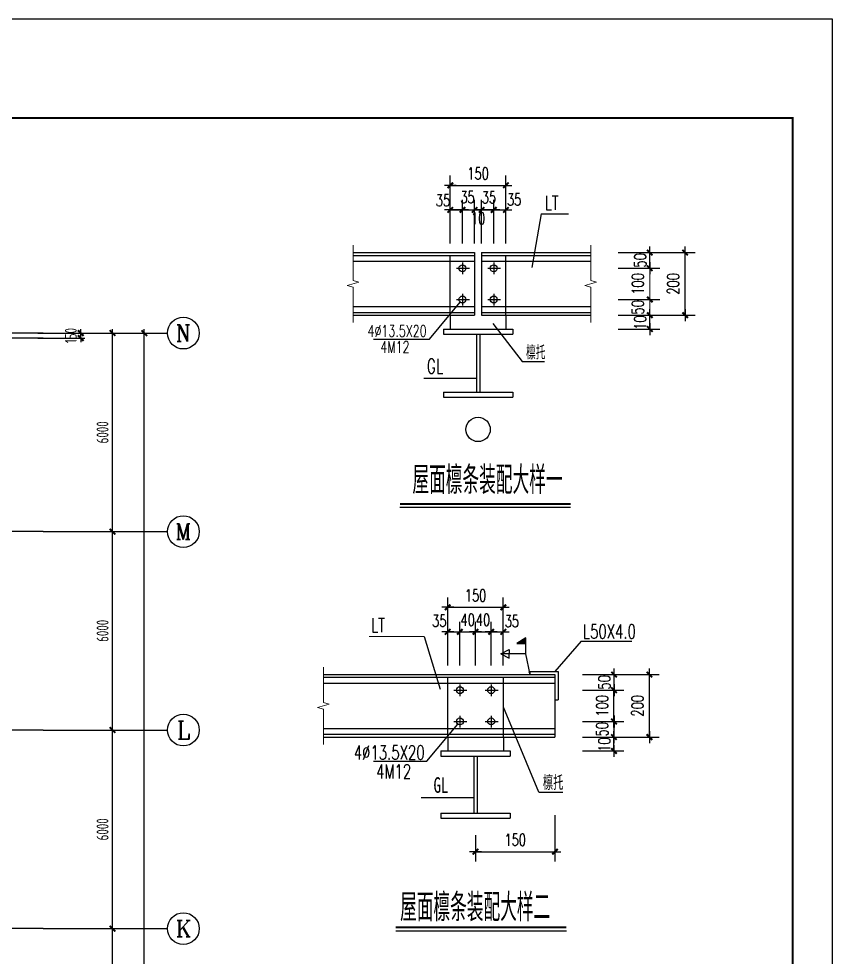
# Model space of a CAD drawing. Extents: x -1389621 to 57380, y -92505 to 283644.
# Drawn here: x -117320 to -92734, y 130201 to 158568 of the extents above; entities that cross this region are included whole.
import ezdxf
from ezdxf.enums import TextEntityAlignment as Align

# ---------------------------------------------------------------- set-up
doc = ezdxf.new("R2010")
doc.units = 0
doc.header["$LTSCALE"] = 100
doc.header["$MEASUREMENT"] = 0
doc.linetypes.add('DOTE', pattern=[2.42, 2, -0.2, 0.02, -0.2])
doc.linetypes.add('HIDDENX2', pattern=[19.05, 12.7, -6.35])
doc.layers.get('0').update_dxf_attribs({"linetype": 'CONTINUOUS'})
doc.layers.get('Defpoints').update_dxf_attribs({"linetype": 'CONTINUOUS'})
for name, color, linetype in [('7', 1, 'CONTINUOUS'), ('AXIS', 3, 'CONTINUOUS'), ('AXIS_TEXT', 7, 'CONTINUOUS'), ('BORDER', 7, 'CONTINUOUS'), ('DIM', 3, 'CONTINUOUS'), ('DOTE', 1, 'DOTE'), ('PUB_DIM', 3, 'CONTINUOUS'), ('柱涂实', 54, 'CONTINUOUS')]:
    doc.layers.add(name, color=color, linetype=linetype)
doc.layers.add('PUB_TEXT', color=7, linetype='CONTINUOUS', lineweight=15)
doc.styles.add('1', font='simhei.ttf')
doc.styles.add('_HZTXT', font='txt.shx', dxfattribs={"width": 0.7, "bigfont": 'HZTXT.shx'})
doc.styles.add('_TCH_AXIS', font='COMPLEX', dxfattribs={"bigfont": 'GBCBIG'})
doc.styles.add('COMPLEX', font='COMPLEX')
doc.styles.add('DIM_FONT', font='SIMPLEX', dxfattribs={"width": 0.7, "bigfont": 'GBCBIG'})
doc.styles.add('FS', font='romans.shx', dxfattribs={"width": 0.7, "bigfont": 'hztxt.shx'})
doc.styles.add('hztxt', font='txt', dxfattribs={"width": 0.7, "height": 10, "bigfont": 'hztxt.shx'})
doc.styles.add('TSSD_Dimension', font='tssdeng.shx', dxfattribs={"width": 0.7, "bigfont": 'hztxt.shx'})
doc.dimstyles.new('dimn', dxfattribs={"dimtxt": 300, "dimasz": 1, "dimexe": 250, "dimexo": 300, "dimgap": 150, "dimtad": 1, "dimdec": 0, "dimzin": 0, "dimdsep": 46, "dimtxsty": 'DIM_FONT', "dimblk": '_DIMX', "dimcen": 1, "dimclrt": 7, "dimadec": 1, "dimazin": 0, "dimtfac": 1, "dimtdec": 0, "dimtix": 1, "dimtmove": 2, "dimatfit": 3, "dimfxl": 0, "dimtolj": 1, "dimtzin": 0, "dimarcsym": 0})
doc.dimstyles.new('TSSD_100_100', dxfattribs={"dimtxt": 300, "dimasz": 100, "dimexe": 100, "dimexo": 250, "dimgap": 100, "dimtad": 1, "dimdec": 0, "dimzin": 0, "dimdsep": 46, "dimtxsty": 'TSSD_Dimension', "dimblk": 'ARCHTICK', "dimblk1": 'ARCHTICK', "dimblk2": 'ARCHTICK', "dimcen": 0, "dimdle": 100, "dimclrt": 7, "dimadec": 0, "dimazin": 0, "dimtfac": 1, "dimtdec": 0, "dimtix": 1, "dimtmove": 2, "dimatfit": 3, "dimfxl": 0, "dimtolj": 1, "dimtzin": 0, "dimarcsym": 0})

# ---------------------------------------------------------------- blocks, each defined once
blk = doc.blocks.new('_ArchTick')
at = {"color": 0, "linetype": 'ByBlock'}
blk.add_lwpolyline([(-0.71, -0.71, 0.5, 0.5, 0), (0.71, 0.71, 0.5, 0.5, 0)], format="xyseb", dxfattribs=at)
blk = doc.blocks.new('*D147')
at = {"layer": 'Defpoints', "color": 0, "ltscale": 100}
for p in [(-116580, 131067), (-114487, 131067), (-116580, 125067)]:
    blk.add_point(p, dxfattribs=at)
at = {"layer": 'DIM', "color": 0, "lineweight": -2, "ltscale": 100}
for p, q in [((-116280, 131067), (-114367, 131067)), ((-114487, 124947), (-114487, 131187)), ((-116280, 125067), (-114367, 125067))]:
    blk.add_line(p, q, dxfattribs=at)
at = {"layer": 'DIM', "color": 0, "lineweight": -2, "ltscale": 100, "xscale": 120, "yscale": 120, "zscale": 120}
for p, rotation in [((-114487, 131067), 90), ((-114487, 125067), 270)]:
    blk.add_blockref('_ArchTick', p, dxfattribs=dict(at, rotation=rotation))
at = {"layer": 'DIM', "color": 7, "ltscale": 100, "insert": (-114787, 128067), "char_height": 360, "attachment_point": 5, "rotation": 90, "style": 'TSSD_Dimension'}
blk.add_mtext('\\A1;6000', dxfattribs=at)
blk = doc.blocks.new('*D148')
at = {"layer": 'Defpoints', "color": 0, "ltscale": 100}
for p in [(-116580, 137067), (-114487, 137067), (-116580, 131067)]:
    blk.add_point(p, dxfattribs=at)
at = {"layer": 'DIM', "color": 0, "lineweight": -2, "ltscale": 100}
for p, q in [((-116280, 137067), (-114367, 137067)), ((-114487, 130947), (-114487, 137187)), ((-116280, 131067), (-114367, 131067))]:
    blk.add_line(p, q, dxfattribs=at)
at = {"layer": 'DIM', "color": 0, "lineweight": -2, "ltscale": 100, "xscale": 120, "yscale": 120, "zscale": 120}
for p, rotation in [((-114487, 137067), 90), ((-114487, 131067), 270)]:
    blk.add_blockref('_ArchTick', p, dxfattribs=dict(at, rotation=rotation))
at = {"layer": 'DIM', "color": 7, "ltscale": 100, "insert": (-114787, 134067), "char_height": 360, "attachment_point": 5, "rotation": 90, "style": 'TSSD_Dimension'}
blk.add_mtext('\\A1;6000', dxfattribs=at)
blk = doc.blocks.new('*D149')
at = {"layer": 'Defpoints', "color": 0, "ltscale": 100}
for p in [(-116580, 143067), (-114487, 143067), (-116580, 137067)]:
    blk.add_point(p, dxfattribs=at)
at = {"layer": 'DIM', "color": 0, "lineweight": -2, "ltscale": 100}
for p, q in [((-116280, 143067), (-114367, 143067)), ((-114487, 136947), (-114487, 143187)), ((-116280, 137067), (-114367, 137067))]:
    blk.add_line(p, q, dxfattribs=at)
at = {"layer": 'DIM', "color": 0, "lineweight": -2, "ltscale": 100, "xscale": 120, "yscale": 120, "zscale": 120}
for p, rotation in [((-114487, 143067), 90), ((-114487, 137067), 270)]:
    blk.add_blockref('_ArchTick', p, dxfattribs=dict(at, rotation=rotation))
at = {"layer": 'DIM', "color": 7, "ltscale": 100, "insert": (-114787, 140067), "char_height": 360, "attachment_point": 5, "rotation": 90, "style": 'TSSD_Dimension'}
blk.add_mtext('\\A1;6000', dxfattribs=at)
blk = doc.blocks.new('*D150')
at = {"layer": 'Defpoints', "color": 0, "ltscale": 100}
for p in [(-116580, 149067), (-114487, 149067), (-116580, 143067)]:
    blk.add_point(p, dxfattribs=at)
at = {"layer": 'DIM', "color": 0, "lineweight": -2, "ltscale": 100}
for p, q in [((-116280, 149067), (-114367, 149067)), ((-114487, 142947), (-114487, 149187)), ((-116280, 143067), (-114367, 143067))]:
    blk.add_line(p, q, dxfattribs=at)
at = {"layer": 'DIM', "color": 0, "lineweight": -2, "ltscale": 100, "xscale": 120, "yscale": 120, "zscale": 120}
for p, rotation in [((-114487, 149067), 90), ((-114487, 143067), 270)]:
    blk.add_blockref('_ArchTick', p, dxfattribs=dict(at, rotation=rotation))
at = {"layer": 'DIM', "color": 7, "ltscale": 100, "insert": (-114787, 146067), "char_height": 360, "attachment_point": 5, "rotation": 90, "style": 'TSSD_Dimension'}
blk.add_mtext('\\A1;6000', dxfattribs=at)
blk = doc.blocks.new('*D151')
at = {"layer": 'Defpoints', "color": 0, "ltscale": 100}
for p in [(-116820, 149067), (-113527, 149067), (-116820, 77067)]:
    blk.add_point(p, dxfattribs=at)
at = {"layer": 'DIM', "color": 0, "lineweight": -2, "ltscale": 100}
for p, q in [((-116520, 149067), (-113407, 149067)), ((-113527, 76947), (-113527, 149187)), ((-116520, 77067), (-113407, 77067))]:
    blk.add_line(p, q, dxfattribs=at)
at = {"layer": 'DIM', "color": 0, "lineweight": -2, "ltscale": 100, "xscale": 120, "yscale": 120, "zscale": 120}
for p, rotation in [((-113527, 149067), 90), ((-113527, 77067), 270)]:
    blk.add_blockref('_ArchTick', p, dxfattribs=dict(at, rotation=rotation))
at = {"layer": 'DIM', "color": 7, "ltscale": 100, "insert": (-113827, 113067), "char_height": 360, "attachment_point": 5, "rotation": 90, "style": 'TSSD_Dimension'}
blk.add_mtext('\\A1;72000', dxfattribs=at)
blk = doc.blocks.new('_AXISO')
blk.add_circle((0, 0), 0.5)
at = {"layer": 'AXIS_TEXT', "style": 'COMPLEX', "width": 1.041667}
blk.add_attdef('A', text='', height=0.56, dxfattribs=at).set_placement((-0.25, -0.28), (0.25, -0.28), align=Align.FIT)
blk = doc.blocks.new('*D167')
at = {"layer": 'Defpoints', "color": 0, "ltscale": 100}
for p in [(-117040, 149067), (-115447, 149067), (-117040, 148917)]:
    blk.add_point(p, dxfattribs=at)
at = {"layer": 'DIM', "color": 0, "lineweight": -2, "ltscale": 100}
for p, q in [((-116740, 149067), (-115327, 149067)), ((-115447, 149067), (-115447, 149187)), ((-115447, 148917), (-115447, 149067)), ((-116740, 148917), (-115327, 148917)), ((-115447, 148917), (-115447, 148797))]:
    blk.add_line(p, q, dxfattribs=at)
at = {"layer": 'DIM', "color": 0, "lineweight": -2, "ltscale": 100, "xscale": 120, "yscale": 120, "zscale": 120}
for p, rotation in [((-115447, 149067), 270), ((-115447, 148917), 90)]:
    blk.add_blockref('_ArchTick', p, dxfattribs=dict(at, rotation=rotation))
at = {"layer": 'DIM', "color": 7, "ltscale": 100, "insert": (-115747, 148992), "char_height": 360, "attachment_point": 5, "rotation": 90, "style": 'TSSD_Dimension'}
blk.add_mtext('\\A1;150', dxfattribs=at)
blk = doc.blocks.new('_DIMX')
blk.add_line((-150, 0), (150, 0))
at = {"const_width": 50}
blk.add_lwpolyline([(-70, -70), (70, 70)], dxfattribs=at)
blk = doc.blocks.new('*D2033')
at = {"layer": 'AXIS', "color": 0, "linetype": 'Continuous', "lineweight": -2}
for p, q in [((-266451, -239429), (-266451, -238333)), ((-266276, -239429), (-266276, -238333)), ((-266452, -238583), (-266453, -238583)), ((-266451, -238583), (-266276, -238583)), ((-266275, -238583), (-266274, -238583))]:
    blk.add_line(p, q, dxfattribs=at)
at = {"layer": 'Defpoints', "color": 0, "linetype": 'Continuous'}
for p in [(-266276, -238583), (-266451, -239729), (-266276, -239729)]:
    blk.add_point(p, dxfattribs=at)
at = {"layer": 'AXIS', "color": 0, "linetype": 'Continuous', "lineweight": -2, "xscale": 1.000249874952715, "yscale": 1.000249874952715, "zscale": 1.000249874952715}
blk.add_blockref('_DIMX', (-266451, -238583), dxfattribs=at)
at = {"layer": 'AXIS', "color": 0, "linetype": 'Continuous', "lineweight": -2, "xscale": 1.000249874952715, "yscale": 1.000249874952715, "zscale": 1.000249874952715, "rotation": 180}
blk.add_blockref('_DIMX', (-266276, -238583), dxfattribs=at)
at = {"layer": 'AXIS', "color": 7, "linetype": 'Continuous', "insert": (-266363, -238797), "char_height": 300.1, "attachment_point": 5, "style": 'DIM_FONT'}
blk.add_mtext('\\A1;10', dxfattribs=at)
blk = doc.blocks.new('*D2034')
at = {"layer": 'AXIS', "color": 0, "linetype": 'Continuous', "lineweight": -2}
for p, q in [((-266276, -239429), (-266276, -238333)), ((-265970, -239429), (-265970, -238333)), ((-266275, -238583), (-265971, -238583))]:
    blk.add_line(p, q, dxfattribs=at)
at = {"layer": 'Defpoints', "color": 0, "linetype": 'Continuous'}
for p in [(-265970, -238583), (-266276, -239729), (-265970, -239729)]:
    blk.add_point(p, dxfattribs=at)
at = {"layer": 'AXIS', "color": 0, "linetype": 'Continuous', "lineweight": -2, "xscale": 1.000249874952715, "yscale": 1.000249874952715, "zscale": 1.000249874952715, "rotation": 180}
blk.add_blockref('_DIMX', (-266276, -238583), dxfattribs=at)
at = {"layer": 'AXIS', "color": 0, "linetype": 'Continuous', "lineweight": -2, "xscale": 1.000249874952715, "yscale": 1.000249874952715, "zscale": 1.000249874952715}
blk.add_blockref('_DIMX', (-265970, -238583), dxfattribs=at)
at = {"layer": 'AXIS', "color": 7, "linetype": 'Continuous', "insert": (-266091, -238269), "char_height": 300.1, "attachment_point": 5, "style": 'DIM_FONT'}
blk.add_mtext('\\A1;35', dxfattribs=at)
blk = doc.blocks.new('*D2035')
at = {"layer": 'AXIS', "color": 0, "linetype": 'Continuous', "lineweight": -2}
for p, q in [((-265970, -239429), (-265970, -238333)), ((-265663, -239429), (-265663, -238333)), ((-265969, -238583), (-265664, -238583))]:
    blk.add_line(p, q, dxfattribs=at)
at = {"layer": 'Defpoints', "color": 0, "linetype": 'Continuous'}
for p in [(-265663, -238583), (-265970, -239729), (-265663, -239729)]:
    blk.add_point(p, dxfattribs=at)
at = {"layer": 'AXIS', "color": 0, "linetype": 'Continuous', "lineweight": -2, "xscale": 1.000249874952715, "yscale": 1.000249874952715, "zscale": 1.000249874952715, "rotation": 180}
blk.add_blockref('_DIMX', (-265970, -238583), dxfattribs=at)
at = {"layer": 'AXIS', "color": 0, "linetype": 'Continuous', "lineweight": -2, "xscale": 1.000249874952715, "yscale": 1.000249874952715, "zscale": 1.000249874952715}
blk.add_blockref('_DIMX', (-265663, -238583), dxfattribs=at)
at = {"layer": 'AXIS', "color": 7, "linetype": 'Continuous', "insert": (-265455, -238324), "char_height": 300.1, "attachment_point": 5, "style": 'DIM_FONT'}
blk.add_mtext('\\A1;35', dxfattribs=at)
blk = doc.blocks.new('*D2036')
at = {"layer": 'AXIS', "color": 0, "linetype": 'Continuous', "lineweight": -2}
for p, q in [((-267064, -239429), (-267064, -238333)), ((-266757, -239429), (-266757, -238333)), ((-267063, -238583), (-266758, -238583))]:
    blk.add_line(p, q, dxfattribs=at)
at = {"layer": 'Defpoints', "color": 0, "linetype": 'Continuous'}
for p in [(-266757, -238583), (-267064, -239729), (-266757, -239729)]:
    blk.add_point(p, dxfattribs=at)
at = {"layer": 'AXIS', "color": 0, "linetype": 'Continuous', "lineweight": -2, "xscale": 1.000249874952715, "yscale": 1.000249874952715, "zscale": 1.000249874952715, "rotation": 180}
blk.add_blockref('_DIMX', (-267064, -238583), dxfattribs=at)
at = {"layer": 'AXIS', "color": 0, "linetype": 'Continuous', "lineweight": -2, "xscale": 1.000249874952715, "yscale": 1.000249874952715, "zscale": 1.000249874952715}
blk.add_blockref('_DIMX', (-266757, -238583), dxfattribs=at)
at = {"layer": 'AXIS', "color": 7, "linetype": 'Continuous', "insert": (-267248, -238342), "char_height": 300.1, "attachment_point": 5, "style": 'DIM_FONT'}
blk.add_mtext('\\A1;35', dxfattribs=at)
blk = doc.blocks.new('*D2037')
at = {"layer": 'AXIS', "color": 0, "linetype": 'Continuous', "lineweight": -2}
for p, q in [((-266757, -239429), (-266757, -238333)), ((-266451, -239429), (-266451, -238333)), ((-266756, -238583), (-266452, -238583))]:
    blk.add_line(p, q, dxfattribs=at)
at = {"layer": 'Defpoints', "color": 0, "linetype": 'Continuous'}
for p in [(-266451, -238583), (-266757, -239729), (-266451, -239729)]:
    blk.add_point(p, dxfattribs=at)
at = {"layer": 'AXIS', "color": 0, "linetype": 'Continuous', "lineweight": -2, "xscale": 1.000249874952715, "yscale": 1.000249874952715, "zscale": 1.000249874952715, "rotation": 180}
blk.add_blockref('_DIMX', (-266757, -238583), dxfattribs=at)
at = {"layer": 'AXIS', "color": 0, "linetype": 'Continuous', "lineweight": -2, "xscale": 1.000249874952715, "yscale": 1.000249874952715, "zscale": 1.000249874952715}
blk.add_blockref('_DIMX', (-266451, -238583), dxfattribs=at)
at = {"layer": 'AXIS', "color": 7, "linetype": 'Continuous', "insert": (-266631, -238265), "char_height": 300.1, "attachment_point": 5, "style": 'DIM_FONT'}
blk.add_mtext('\\A1;35', dxfattribs=at)
blk = doc.blocks.new('*D2038')
at = {"layer": 'AXIS', "color": 0, "linetype": 'Continuous', "lineweight": -2}
for p, q in [((-267064, -239321), (-267064, -237715)), ((-265663, -239321), (-265663, -237715)), ((-267063, -237965), (-265664, -237965))]:
    blk.add_line(p, q, dxfattribs=at)
at = {"layer": 'Defpoints', "color": 0, "linetype": 'Continuous'}
for p in [(-265663, -237965), (-267064, -239621), (-265663, -239621)]:
    blk.add_point(p, dxfattribs=at)
at = {"layer": 'AXIS', "color": 0, "linetype": 'Continuous', "lineweight": -2, "xscale": 1.000249874952715, "yscale": 1.000249874952715, "zscale": 1.000249874952715, "rotation": 180}
blk.add_blockref('_DIMX', (-267064, -237965), dxfattribs=at)
at = {"layer": 'AXIS', "color": 0, "linetype": 'Continuous', "lineweight": -2, "xscale": 1.000249874952715, "yscale": 1.000249874952715, "zscale": 1.000249874952715}
blk.add_blockref('_DIMX', (-265663, -237965), dxfattribs=at)
at = {"layer": 'AXIS', "color": 7, "linetype": 'Continuous', "insert": (-266363, -237665), "char_height": 300.1, "attachment_point": 5, "style": 'DIM_FONT'}
blk.add_mtext('\\A1;150', dxfattribs=at)
blk = doc.blocks.new('*D2039')
at = {"layer": 'AXIS', "color": 0, "linetype": 'Continuous', "lineweight": -2}
for p, q in [((-262833, -239659), (-261789, -239659)), ((-262039, -240052), (-262039, -239660)), ((-262833, -240053), (-261789, -240053))]:
    blk.add_line(p, q, dxfattribs=at)
at = {"layer": 'Defpoints', "color": 0, "linetype": 'Continuous'}
for p in [(-263133, -239659), (-262039, -239659), (-263133, -240053)]:
    blk.add_point(p, dxfattribs=at)
at = {"layer": 'AXIS', "color": 0, "linetype": 'Continuous', "lineweight": -2, "xscale": 1.000249874952715, "yscale": 1.000249874952715, "zscale": 1.000249874952715}
for p, rotation in [((-262039, -239659), 90), ((-262039, -240053), 270)]:
    blk.add_blockref('_DIMX', p, dxfattribs=dict(at, rotation=rotation))
at = {"layer": 'AXIS', "color": 7, "linetype": 'Continuous', "insert": (-262282, -239855), "char_height": 300.1, "attachment_point": 5, "rotation": 90, "style": 'DIM_FONT'}
blk.add_mtext('\\A1;50', dxfattribs=at)
blk = doc.blocks.new('*D2040')
at = {"layer": 'AXIS', "color": 0, "linetype": 'Continuous', "lineweight": -2}
for p, q in [((-262476, -239659), (-260898, -239659)), ((-261148, -241233), (-261148, -239660)), ((-262476, -241234), (-260898, -241234))]:
    blk.add_line(p, q, dxfattribs=at)
at = {"layer": 'Defpoints', "color": 0, "linetype": 'Continuous'}
for p in [(-262776, -239659), (-261148, -239659), (-262776, -241234)]:
    blk.add_point(p, dxfattribs=at)
at = {"layer": 'AXIS', "color": 0, "linetype": 'Continuous', "lineweight": -2, "xscale": 1.000249874952715, "yscale": 1.000249874952715, "zscale": 1.000249874952715}
for p, rotation in [((-261148, -239659), 90), ((-261148, -241234), 270)]:
    blk.add_blockref('_DIMX', p, dxfattribs=dict(at, rotation=rotation))
at = {"layer": 'AXIS', "color": 7, "linetype": 'Continuous', "insert": (-261448, -240447), "char_height": 300.1, "attachment_point": 5, "rotation": 90, "style": 'DIM_FONT'}
blk.add_mtext('200', dxfattribs=at)
blk = doc.blocks.new('*D2041')
at = {"layer": 'AXIS', "color": 0, "linetype": 'Continuous', "lineweight": -2}
for p, q in [((-262833, -241234), (-261789, -241234)), ((-262039, -241584), (-262039, -241235)), ((-262833, -241585), (-261789, -241585))]:
    blk.add_line(p, q, dxfattribs=at)
at = {"layer": 'Defpoints', "color": 0, "linetype": 'Continuous'}
for p in [(-263133, -241234), (-262039, -241234), (-263133, -241585)]:
    blk.add_point(p, dxfattribs=at)
at = {"layer": 'AXIS', "color": 0, "linetype": 'Continuous', "lineweight": -2, "xscale": 1.000249874952715, "yscale": 1.000249874952715, "zscale": 1.000249874952715}
for p, rotation in [((-262039, -241234), 90), ((-262039, -241585), 270)]:
    blk.add_blockref('_DIMX', p, dxfattribs=dict(at, rotation=rotation))
at = {"layer": 'AXIS', "color": 7, "linetype": 'Continuous', "insert": (-262282, -241423), "char_height": 300.1, "attachment_point": 5, "rotation": 90, "style": 'DIM_FONT'}
blk.add_mtext('\\A1;10', dxfattribs=at)
blk = doc.blocks.new('*D2043')
at = {"layer": 'AXIS', "color": 0, "linetype": 'Continuous', "lineweight": -2}
for p, q in [((-253343, -239836), (-252299, -239836)), ((-252549, -240228), (-252549, -239837)), ((-253343, -240229), (-252299, -240229))]:
    blk.add_line(p, q, dxfattribs=at)
at = {"layer": 'Defpoints', "color": 0, "linetype": 'Continuous'}
for p in [(-253643, -239836), (-252549, -239836), (-253643, -240229)]:
    blk.add_point(p, dxfattribs=at)
at = {"layer": 'AXIS', "color": 0, "linetype": 'Continuous', "lineweight": -2, "xscale": 1.000249874952715, "yscale": 1.000249874952715, "zscale": 1.000249874952715}
for p, rotation in [((-252549, -239836), 90), ((-252549, -240229), 270)]:
    blk.add_blockref('_DIMX', p, dxfattribs=dict(at, rotation=rotation))
at = {"layer": 'AXIS', "color": 7, "linetype": 'Continuous', "insert": (-252793, -240032), "char_height": 300.1, "attachment_point": 5, "rotation": 90, "style": 'DIM_FONT'}
blk.add_mtext('\\A1;50', dxfattribs=at)
blk = doc.blocks.new('*D2044')
at = {"layer": 'AXIS', "color": 0, "linetype": 'Continuous', "lineweight": -2}
for p, q in [((-255643, -239606), (-255643, -238510)), ((-255337, -239606), (-255337, -238510)), ((-255642, -238760), (-255338, -238760))]:
    blk.add_line(p, q, dxfattribs=at)
at = {"layer": 'Defpoints', "color": 0, "linetype": 'Continuous'}
for p in [(-255337, -238760), (-255643, -239906), (-255337, -239906)]:
    blk.add_point(p, dxfattribs=at)
at = {"layer": 'AXIS', "color": 0, "linetype": 'Continuous', "lineweight": -2, "xscale": 1.000249874952715, "yscale": 1.000249874952715, "zscale": 1.000249874952715, "rotation": 180}
blk.add_blockref('_DIMX', (-255643, -238760), dxfattribs=at)
at = {"layer": 'AXIS', "color": 0, "linetype": 'Continuous', "lineweight": -2, "xscale": 1.000249874952715, "yscale": 1.000249874952715, "zscale": 1.000249874952715}
blk.add_blockref('_DIMX', (-255337, -238760), dxfattribs=at)
at = {"layer": 'AXIS', "color": 7, "linetype": 'Continuous', "insert": (-255123, -238491), "char_height": 300.1, "attachment_point": 5, "style": 'DIM_FONT'}
blk.add_mtext('\\A1;35', dxfattribs=at)
blk = doc.blocks.new('*D2045')
at = {"layer": 'AXIS', "color": 0, "linetype": 'Continuous', "lineweight": -2}
for p, q in [((-256737, -239497), (-256737, -237892)), ((-255337, -239497), (-255337, -237892)), ((-256736, -238142), (-255338, -238142))]:
    blk.add_line(p, q, dxfattribs=at)
at = {"layer": 'Defpoints', "color": 0, "linetype": 'Continuous'}
for p in [(-255337, -238142), (-256737, -239797), (-255337, -239797)]:
    blk.add_point(p, dxfattribs=at)
at = {"layer": 'AXIS', "color": 0, "linetype": 'Continuous', "lineweight": -2, "xscale": 1.000249874952715, "yscale": 1.000249874952715, "zscale": 1.000249874952715, "rotation": 180}
blk.add_blockref('_DIMX', (-256737, -238142), dxfattribs=at)
at = {"layer": 'AXIS', "color": 0, "linetype": 'Continuous', "lineweight": -2, "xscale": 1.000249874952715, "yscale": 1.000249874952715, "zscale": 1.000249874952715}
blk.add_blockref('_DIMX', (-255337, -238142), dxfattribs=at)
at = {"layer": 'AXIS', "color": 7, "linetype": 'Continuous', "insert": (-256037, -237842), "char_height": 300.1, "attachment_point": 5, "style": 'DIM_FONT'}
blk.add_mtext('\\A1;150', dxfattribs=at)
blk = doc.blocks.new('*D2046')
at = {"layer": 'AXIS', "color": 0, "linetype": 'Continuous', "lineweight": -2}
for p, q in [((-256737, -239606), (-256737, -238510)), ((-256431, -239606), (-256431, -238510)), ((-256736, -238760), (-256432, -238760))]:
    blk.add_line(p, q, dxfattribs=at)
at = {"layer": 'Defpoints', "color": 0, "linetype": 'Continuous'}
for p in [(-256431, -238760), (-256737, -239906), (-256431, -239906)]:
    blk.add_point(p, dxfattribs=at)
at = {"layer": 'AXIS', "color": 0, "linetype": 'Continuous', "lineweight": -2, "xscale": 1.000249874952715, "yscale": 1.000249874952715, "zscale": 1.000249874952715, "rotation": 180}
blk.add_blockref('_DIMX', (-256737, -238760), dxfattribs=at)
at = {"layer": 'AXIS', "color": 0, "linetype": 'Continuous', "lineweight": -2, "xscale": 1.000249874952715, "yscale": 1.000249874952715, "zscale": 1.000249874952715}
blk.add_blockref('_DIMX', (-256431, -238760), dxfattribs=at)
at = {"layer": 'AXIS', "color": 7, "linetype": 'Continuous', "insert": (-256950, -238485), "char_height": 300.1, "attachment_point": 5, "style": 'DIM_FONT'}
blk.add_mtext('\\A1;35', dxfattribs=at)
blk = doc.blocks.new('*D2047')
at = {"layer": 'AXIS', "color": 0, "linetype": 'Continuous', "lineweight": -2}
for p, q in [((-256431, -239606), (-256431, -238510)), ((-256037, -239606), (-256037, -238510)), ((-256432, -238760), (-256433, -238760)), ((-256431, -238760), (-256037, -238760)), ((-256036, -238760), (-256035, -238760))]:
    blk.add_line(p, q, dxfattribs=at)
at = {"layer": 'Defpoints', "color": 0, "linetype": 'Continuous'}
for p in [(-256037, -238760), (-256431, -239906), (-256037, -239906)]:
    blk.add_point(p, dxfattribs=at)
at = {"layer": 'AXIS', "color": 0, "linetype": 'Continuous', "lineweight": -2, "xscale": 1.000249874952715, "yscale": 1.000249874952715, "zscale": 1.000249874952715}
blk.add_blockref('_DIMX', (-256431, -238760), dxfattribs=at)
at = {"layer": 'AXIS', "color": 0, "linetype": 'Continuous', "lineweight": -2, "xscale": 1.000249874952715, "yscale": 1.000249874952715, "zscale": 1.000249874952715, "rotation": 180}
blk.add_blockref('_DIMX', (-256037, -238760), dxfattribs=at)
at = {"layer": 'AXIS', "color": 7, "linetype": 'Continuous', "insert": (-256234, -238460), "char_height": 300.1, "attachment_point": 5, "style": 'DIM_FONT'}
blk.add_mtext('\\A1;40', dxfattribs=at)
blk = doc.blocks.new('*D2048')
at = {"layer": 'AXIS', "color": 0, "linetype": 'Continuous', "lineweight": -2}
for p, q in [((-256037, -239606), (-256037, -238510)), ((-255643, -239606), (-255643, -238510)), ((-256036, -238760), (-255644, -238760))]:
    blk.add_line(p, q, dxfattribs=at)
at = {"layer": 'Defpoints', "color": 0, "linetype": 'Continuous'}
for p in [(-255643, -238760), (-256037, -239906), (-255643, -239906)]:
    blk.add_point(p, dxfattribs=at)
at = {"layer": 'AXIS', "color": 0, "linetype": 'Continuous', "lineweight": -2, "xscale": 1.000249874952715, "yscale": 1.000249874952715, "zscale": 1.000249874952715, "rotation": 180}
blk.add_blockref('_DIMX', (-256037, -238760), dxfattribs=at)
at = {"layer": 'AXIS', "color": 0, "linetype": 'Continuous', "lineweight": -2, "xscale": 1.000249874952715, "yscale": 1.000249874952715, "zscale": 1.000249874952715}
blk.add_blockref('_DIMX', (-255643, -238760), dxfattribs=at)
at = {"layer": 'AXIS', "color": 7, "linetype": 'Continuous', "insert": (-255850, -238460), "char_height": 300.1, "attachment_point": 5, "style": 'DIM_FONT'}
blk.add_mtext('\\A1;40', dxfattribs=at)
blk = doc.blocks.new('*D2049')
at = {"layer": 'AXIS', "color": 0, "linetype": 'Continuous', "lineweight": -2}
for p, q in [((-253343, -241017), (-252299, -241017)), ((-252549, -241016), (-252549, -241015)), ((-252549, -241411), (-252549, -241017)), ((-253343, -241411), (-252299, -241411)), ((-252549, -241412), (-252549, -241413))]:
    blk.add_line(p, q, dxfattribs=at)
at = {"layer": 'Defpoints', "color": 0, "linetype": 'Continuous'}
for p in [(-253643, -241017), (-252549, -241017), (-253643, -241411)]:
    blk.add_point(p, dxfattribs=at)
at = {"layer": 'AXIS', "color": 0, "linetype": 'Continuous', "lineweight": -2, "xscale": 1.000249874952715, "yscale": 1.000249874952715, "zscale": 1.000249874952715}
for p, rotation in [((-252549, -241017), 270), ((-252549, -241411), 90)]:
    blk.add_blockref('_DIMX', p, dxfattribs=dict(at, rotation=rotation))
at = {"layer": 'AXIS', "color": 7, "linetype": 'Continuous', "insert": (-252850, -241214), "char_height": 300.1, "attachment_point": 5, "rotation": 90, "style": 'DIM_FONT'}
blk.add_mtext('\\A1;50', dxfattribs=at)
blk = doc.blocks.new('*D2050')
at = {"layer": 'AXIS', "color": 0, "linetype": 'Continuous', "lineweight": -2}
for p, q in [((-254037, -243376), (-254037, -244548)), ((-256037, -243879), (-256037, -244548)), ((-256036, -244298), (-254038, -244298))]:
    blk.add_line(p, q, dxfattribs=at)
at = {"layer": 'Defpoints', "color": 0, "linetype": 'Continuous'}
for p in [(-254037, -243076), (-256037, -243579), (-254037, -244298)]:
    blk.add_point(p, dxfattribs=at)
at = {"layer": 'AXIS', "color": 0, "linetype": 'Continuous', "lineweight": -2, "xscale": 1.000249874952715, "yscale": 1.000249874952715, "zscale": 1.000249874952715, "rotation": 180}
blk.add_blockref('_DIMX', (-256037, -244298), dxfattribs=at)
at = {"layer": 'AXIS', "color": 0, "linetype": 'Continuous', "lineweight": -2, "xscale": 1.000249874952715, "yscale": 1.000249874952715, "zscale": 1.000249874952715}
blk.add_blockref('_DIMX', (-254037, -244298), dxfattribs=at)
at = {"layer": 'AXIS', "color": 7, "linetype": 'Continuous', "insert": (-255037, -243998), "char_height": 300.1, "attachment_point": 5, "style": 'DIM_FONT'}
blk.add_mtext('\\A1;150', dxfattribs=at)
blk = doc.blocks.new('*D2051')
at = {"layer": 'AXIS', "color": 0, "linetype": 'Continuous', "lineweight": -2}
for p, q in [((-252987, -239836), (-251408, -239836)), ((-251658, -241410), (-251658, -239837)), ((-252987, -241411), (-251408, -241411))]:
    blk.add_line(p, q, dxfattribs=at)
at = {"layer": 'Defpoints', "color": 0, "linetype": 'Continuous'}
for p in [(-253287, -239836), (-251658, -239836), (-253287, -241411)]:
    blk.add_point(p, dxfattribs=at)
at = {"layer": 'AXIS', "color": 0, "linetype": 'Continuous', "lineweight": -2, "xscale": 1.000249874952715, "yscale": 1.000249874952715, "zscale": 1.000249874952715}
for p, rotation in [((-251658, -239836), 90), ((-251658, -241411), 270)]:
    blk.add_blockref('_DIMX', p, dxfattribs=dict(at, rotation=rotation))
at = {"layer": 'AXIS', "color": 7, "linetype": 'Continuous', "insert": (-251958, -240623), "char_height": 300.1, "attachment_point": 5, "rotation": 90, "style": 'DIM_FONT'}
blk.add_mtext('200', dxfattribs=at)
blk = doc.blocks.new('A$C713C1736')
at = {"color": 7, "linetype": 'Continuous', "ltscale": 50}
for p, q in [((4888.7, 7398.4), (4650.8, 6049.5)), ((4888.7, 7398.4), (5576.5, 7398.4)), ((2072, 4242.2), (2847.4, 5172.5)), ((3665.4, 4637.9), (4403.4, 3678.4)), ((662.1, 4242.2), (2072, 4242.2)), ((4403.4, 3678.4), (4972.4, 3678.4))]:
    blk.add_line(p, q, dxfattribs=at)
at = {"color": 3, "linetype": 'Continuous', "ltscale": 50}
for p, q in [((146.7, 6421.4), (3209.8, 6421.4)), ((3209.8, 6421.4), (3209.8, 4845.9)), ((3384.8, 6421.4), (6133.9, 6421.4)), ((3384.8, 6421.4), (3384.8, 4845.9)), ((146.7, 6202.6), (3209.8, 6202.6)), ((3384.8, 6202.6), (6133.9, 6202.6)), ((146.7, 5064.7), (3209.8, 5064.7)), ((3384.8, 5064.7), (6133.9, 5064.7)), ((146.7, 4845.9), (3209.8, 4845.9)), ((2597.1, 4845.9), (2597.1, 4495.8)), ((3384.8, 4845.9), (6133.9, 4845.9)), ((3997.6, 4845.9), (3997.6, 4495.8)), ((2422, 4495.8), (2422, 4364.5)), ((2422, 4495.8), (4172.6, 4495.8)), ((4172.6, 4495.8), (4172.6, 4364.5)), ((2422, 4364.5), (4172.6, 4364.5)), ((3253.6, 4364.5), (3253.6, 2907.1)), ((3341.1, 4364.5), (3341.1, 2907.1)), ((2422, 2907.1), (2422, 2775.9)), ((2422, 2907.1), (4172.6, 2907.1)), ((4172.6, 2907.1), (4172.6, 2775.9)), ((2422, 2775.9), (4172.6, 2775.9))]:
    blk.add_line(p, q, dxfattribs=at)
at = {"color": 1, "linetype": 'HIDDENX2', "ltscale": 30}
for p, q in [((146.7, 6351.4), (3209.8, 6351.4)), ((2597.1, 4845.9), (2597.1, 6351.4)), ((3384.8, 6351.4), (6133.9, 6351.4)), ((3997.6, 4845.9), (3997.6, 6351.4)), ((146.7, 4915.9), (3209.8, 4915.9)), ((3384.8, 4915.9), (6133.9, 4915.9))]:
    blk.add_line(p, q, dxfattribs=at)
at = {"color": 1, "linetype": 'Continuous', "ltscale": 50}
for p, q in [((2903.4, 6172.1), (2903.4, 5877.5)), ((3691.2, 6172.1), (3691.2, 5877.5)), ((2753.1, 6027.6), (3077.2, 6027.6)), ((3540.9, 6027.6), (3865, 6027.6)), ((2753.1, 5239.8), (3077.2, 5239.8)), ((2903.4, 5384.3), (2903.4, 5089.7)), ((3540.9, 5239.8), (3865, 5239.8)), ((3691.2, 5384.3), (3691.2, 5089.7)), ((1927.9, 3262), (3253.6, 3262)), ((5625, 0), (1322.8, 0))]:
    blk.add_line(p, q, dxfattribs=at)
at = {"color": 1, "linetype": 'Continuous', "ltscale": 50, "const_width": 52.5}
blk.add_lwpolyline([(1327.1, 87.5), (5625, 87.5)], dxfattribs=at)
at = {"color": 1, "linetype": 'Continuous', "ltscale": 50}
for centre, radius in [((2903.4, 6027.6), 87.5), ((3691.2, 6027.6), 87.5), ((2903.4, 5239.8), 87.5), ((3691.2, 5239.8), 87.5), ((3297.3, 1966.2), 306.4)]:
    blk.add_circle(centre, radius, dxfattribs=at)
at = {"layer": 'AXIS', "linetype": 'Continuous'}
for p, q in [((6827.9, 6027.6), (7871.7, 6027.6)), ((6827.9, 5239.8), (7871.7, 5239.8)), ((6827.9, 5239.8), (7871.7, 5239.8)), ((6827.9, 4845.9), (7871.7, 4845.9))]:
    blk.add_line(p, q, dxfattribs=at)
at = {"layer": 'PUB_TEXT'}
for p, q in [((7621.6, 6028.6), (7621.6, 6029.6)), ((7621.6, 5239.8), (7621.6, 6027.6)), ((7621.6, 5240.8), (7621.6, 5241.8)), ((7621.6, 4845.9), (7621.6, 5239.8)), ((7621.6, 5238.8), (7621.6, 5237.8)), ((7621.6, 4844.9), (7621.6, 4843.9))]:
    blk.add_line(p, q, dxfattribs=at)
for points in [[(146.7, 6608.2), (146.7, 5720.4), (293.4, 5673.7), (0, 5593.7), (146.7, 5547), (146.7, 4659.2)], [(6133.9, 6608.2), (6133.9, 5720.4), (6280.6, 5673.7), (5987.2, 5593.7), (6133.9, 5547), (6133.9, 4659.2)]]:
    blk.add_lwpolyline(points, dxfattribs=at)
at = {"layer": 'PUB_TEXT', "xscale": 1.000349902373273, "yscale": 1.000349902373273, "zscale": 1.000349902462665}
for p, rotation in [((7621.6, 6027.6), 270), ((7621.6, 5239.8), 270), ((7621.6, 5239.8), 90), ((7621.6, 4845.9), 90)]:
    blk.add_blockref('_DIMX', p, dxfattribs=dict(at, rotation=rotation))
at = {"color": 7, "linetype": 'Continuous', "ltscale": 50, "width": 0.7}
for s, height, style, p in [('LT', 350.12, 'hztxt', (4977, 7499.1)), ('4%%c13.5X20', 291.769, 'FS', (513.3, 4301.4)), ('4M12', 291.77, 'FS', (835, 3897)), ('檩托', 350.12, 'hztxt', (4505, 3729.3)), ('GL', 367.63, 'hztxt', (2003.3, 3375.9))]:
    blk.add_text(s, height=height, dxfattribs=dict(at, style=style)).set_placement(p)
at = {"style": '_HZTXT', "width": 0.6}
blk.add_text('屋面檩条装配大样一', height=700.24, dxfattribs=at).set_placement((1642.9, 340.9))
at = {"layer": 'AXIS', "linetype": 'Continuous', "char_height": 300.1, "attachment_point": 5, "rotation": 90, "style": 'DIM_FONT'}
for s, insert in [('100', (7321.5, 5633.7)), ('50', (7321.5, 5042.8))]:
    blk.add_mtext(s, dxfattribs=dict(at, insert=insert))
at = {"layer": 'AXIS', "linetype": 'Continuous'}
for p1, p2, distance, text, picture, middle in [((2597.1, 6459.7), (3997.6, 6459.7), 1655.3, '150', '*D2038', (3297.3, 8415)), ((6884.3, 4845.9), (6884.3, 6421.4), -1628.5, '200', '*D2040', (8212.7, 5633.7))]:
    dim = blk.add_aligned_dim(p1=p1, p2=p2, distance=distance, text=text, dimstyle='dimn', override={"dimscale": 1.00025, "dimlfac": 0.99975, "dimadec": 0}, dxfattribs=at)
    dim.commit()
    dim.dimension.update_dxf_attribs({"geometry": picture, "text_midpoint": middle, "insert": (269660.8, 246080.4)})
for base, p1, p2, angle, text, picture, middle in [((2903.4, 7497), (2597.1, 6351.4), (2903.4, 6351.4), 0, '35', '*D2036', (2413, 7738.4)), ((3209.8, 7497), (2903.4, 6351.4), (3209.8, 6351.4), 0, '35', '*D2037', (3030.1, 7815.3)), ((3691.2, 7497), (3384.8, 6351.4), (3691.2, 6351.4), 0, '35', '*D2034', (3570.1, 7811.6)), ((3997.6, 7497), (3691.2, 6351.4), (3997.6, 6351.4), 0, '35', '*D2035', (4205.5, 7756.6)), ((3384.8, 7497), (3209.8, 6351.4), (3384.8, 6351.4), 0, '10', '*D2033', (3297.3, 7283.7)), ((7621.6, 6421.4), (6527.8, 6027.6), (6527.8, 6421.4), 90, '50', '*D2039', (7378.3, 6225.1)), ((7621.6, 4845.9), (6527.8, 4495.8), (6527.8, 4845.9), 90, '10', '*D2041', (7378.3, 4657.1))]:
    dim = blk.add_linear_dim(base=base, p1=p1, p2=p2, angle=angle, text=text, dimstyle='dimn', override={"dimscale": 1.00025, "dimlfac": 0.99975, "dimadec": 0}, dxfattribs=at)
    dim.commit()
    dim.dimension.update_dxf_attribs({"geometry": picture, "text_midpoint": middle, "dimtype": 129, "insert": (269660.8, 246080.4)})
blk = doc.blocks.new('A$C755D5C95')
at = {"linetype": 'Continuous', "ltscale": 50}
blk.add_hatch(color=1, dxfattribs=at).paths.add_polyline_path([(5020, 7243.6), (5245.2, 7243.6), (5245.2, 7382.6)])
at = {"color": 7, "linetype": 'Continuous', "ltscale": 50}
for p, q in [((2688.5, 7418.1), (3084.5, 6089.8)), ((6643.8, 7299), (5978.8, 6538.8)), ((6643.8, 7299), (7916.3, 7299)), ((5575.6, 3502), (4679.4, 5639)), ((2753.9, 4282.5), (3529.2, 5212.9)), ((1407.9, 4282.5), (2753.9, 4282.5)), ((5575.6, 3502), (6180.5, 3502))]:
    blk.add_line(p, q, dxfattribs=at)
at = {"color": 1}
for p, q in [((5245.2, 6984.7), (5245.2, 7382.6)), ((4617, 6984.7), (4822.5, 7092.1)), ((4822.5, 7092.1), (4822.5, 6984.7)), ((5020, 7243.6), (5245.2, 7243.6)), ((4617, 6984.7), (4822.5, 6877.2)), ((5245.2, 6984.7), (4617, 6984.7)), ((4822.5, 6877.2), (4822.5, 6984.7)), ((5356.4, 6461.8), (5245.2, 6984.7))]:
    blk.add_line(p, q, dxfattribs=at)
at = {"color": 3, "linetype": 'Continuous', "ltscale": 50}
for p, q in [((146.7, 6461.8), (5978.8, 6461.8)), ((5356.4, 6461.8), (5356.4, 6538.8)), ((5978.8, 6461.8), (5978.8, 4886.2)), ((146.7, 6242.9), (5978.8, 6242.9)), ((5978.8, 5825.2), (6058.9, 5825.2)), ((146.7, 5105), (5978.8, 5105)), ((146.7, 4886.2), (5978.8, 4886.2)), ((3278.9, 4886.2), (3278.9, 4536.1)), ((4679.4, 4886.2), (4679.4, 4536.1)), ((3103.8, 4536.1), (4854.4, 4536.1)), ((3103.8, 4536.1), (3103.8, 4404.8)), ((4854.4, 4536.1), (4854.4, 4404.8)), ((3103.8, 4404.8), (4854.4, 4404.8)), ((3935.4, 4404.8), (3935.4, 2972.9)), ((4022.9, 4404.8), (4022.9, 2972.9)), ((3103.8, 2972.9), (4854.4, 2972.9)), ((3103.8, 2972.9), (3103.8, 2841.6)), ((3103.8, 2841.6), (4854.4, 2841.6)), ((4854.4, 2972.9), (4854.4, 2841.6))]:
    blk.add_line(p, q, dxfattribs=at)
at = {"color": 1, "linetype": 'HIDDENX2', "ltscale": 30}
for p, q in [((146.7, 6391.7), (5978.8, 6391.7)), ((3278.9, 4886.2), (3278.9, 6391.7)), ((4679.4, 4886.2), (4679.4, 6391.7)), ((146.7, 4956.2), (5978.8, 4956.2))]:
    blk.add_line(p, q, dxfattribs=at)
at = {"color": 1, "linetype": 'Continuous', "ltscale": 50}
for p, q in [((5326.7, 6531.2), (5351.6, 6536.5)), ((3585.2, 6212.4), (3585.2, 5917.8)), ((4373, 6212.4), (4373, 5917.8)), ((3434.9, 6067.9), (3759, 6067.9)), ((4222.7, 6067.9), (4546.8, 6067.9)), ((3434.9, 5280.1), (3759, 5280.1)), ((3585.2, 5424.6), (3585.2, 5130)), ((4222.7, 5280.1), (4546.8, 5280.1)), ((4373, 5424.6), (4373, 5130)), ((2609.8, 3367.4), (3935.4, 3367.4)), ((6270.5, 0), (1968.3, 0))]:
    blk.add_line(p, q, dxfattribs=at)
at = {"color": 2}
for q in [(5326.7, 6531.2), (5351.6, 6536.5)]:
    blk.add_line((5356.4, 6461.8), q, dxfattribs=at)
at = {"color": 1, "linetype": 'Continuous', "ltscale": 50, "const_width": 52.5}
blk.add_lwpolyline([(1964.8, 95.2), (6262.7, 95.2)], dxfattribs=at)
at = {"color": 1, "linetype": 'Continuous', "ltscale": 50}
for centre in [(3585.2, 6067.9), (4373, 6067.9), (3585.2, 5280.1), (4373, 5280.1)]:
    blk.add_circle(centre, 87.5, dxfattribs=at)
at = {"layer": '7', "color": 3}
for p, q in [((5356.4, 6538.8), (6058.9, 6538.8)), ((5356.4, 6461.8), (5978.8, 6461.8)), ((5978.8, 6461.8), (5978.8, 5825.2)), ((6058.9, 6538.8), (6058.9, 5825.2))]:
    blk.add_line(p, q, dxfattribs=at)
at = {"layer": 'AXIS', "linetype": 'Continuous'}
for p, q in [((6672.8, 6067.9), (7716.6, 6067.9)), ((7466.5, 6068.9), (7466.5, 6069.9)), ((7466.5, 5280.1), (7466.5, 6067.9)), ((6672.8, 5280.1), (7716.6, 5280.1)), ((7466.5, 5279.1), (7466.5, 5278.1)), ((6672.8, 4886.2), (7716.6, 4886.2)), ((7466.5, 4537.1), (7466.5, 4885.2)), ((6672.8, 4536.1), (7716.6, 4536.1))]:
    blk.add_line(p, q, dxfattribs=at)
at = {"layer": 'PUB_DIM'}
blk.add_line((5245.2, 7382.6), (5020, 7243.6), dxfattribs=at)
at = {"layer": 'PUB_TEXT'}
blk.add_line((2688.5, 7418.1), (1302.5, 7418.1), dxfattribs=at)
blk.add_lwpolyline([(146.7, 6648.5), (146.7, 5760.7), (293.4, 5714), (0, 5634), (146.7, 5587.3), (146.7, 4699.5)], dxfattribs=at)
at = {"layer": 'AXIS', "linetype": 'Continuous', "xscale": 1.000349902373273, "yscale": 1.000349902373273, "zscale": 1.000349902462665}
for p, rotation in [((7466.5, 6067.9), 270), ((7466.5, 5280.1), 90), ((7466.5, 4886.2), 90), ((7466.5, 4536.1), 270)]:
    blk.add_blockref('_DIMX', p, dxfattribs=dict(at, rotation=rotation))
at = {"color": 7, "linetype": 'Continuous', "ltscale": 50, "width": 0.7}
for s, height, style, p in [('LT', 350.12, 'hztxt', (1346.8, 7528)), ('L50X4.0', 350.12, 'hztxt', (6684.2, 7368.9)), ('4%%c13.5X20', 350.122, 'hztxt', (912.3, 4323.4)), ('4M12', 350.12, 'hztxt', (1475.3, 3843.2)), ('GL', 393.89, '1', (2920, 3481.3)), ('檩托', 367.63, 'hztxt', (5677.2, 3552.8))]:
    blk.add_text(s, height=height, dxfattribs=dict(at, style=style)).set_placement(p)
at = {"style": '_HZTXT', "width": 0.6}
blk.add_text('屋面檩条装配大样二', height=700.24, dxfattribs=at).set_placement((2079, 247.4))
at = {"layer": 'AXIS', "linetype": 'Continuous', "char_height": 300.1, "attachment_point": 5, "rotation": 90, "style": 'DIM_FONT'}
for s, insert in [('100', (7166.4, 5674)), ('\\A1;10', (7223.2, 4697.5))]:
    blk.add_mtext(s, dxfattribs=dict(at, insert=insert))
at = {"layer": 'AXIS', "linetype": 'Continuous'}
for p1, p2, distance, text, picture, middle in [((3278.9, 6500), (4679.4, 6500), 1655.3, '150', '*D2045', (3979.1, 8455.3)), ((3585.2, 6391.7), (3979.1, 6391.7), 1145.6, '40', '*D2047', (3782.2, 7837.4)), ((6729.2, 4886.2), (6729.2, 6461.8), -1628.5, '200', '*D2051', (8057.6, 5674)), ((6372.7, 4886.2), (6372.7, 5280.1), -1093.9, '50', '*D2049', (7166.4, 5083.2))]:
    dim = blk.add_aligned_dim(p1=p1, p2=p2, distance=distance, text=text, dimstyle='dimn', override={"dimscale": 1.00025, "dimlfac": 0.99975, "dimadec": 0}, dxfattribs=at)
    dim.commit()
    dim.dimension.update_dxf_attribs({"geometry": picture, "text_midpoint": middle, "insert": (260016, 246297.4)})
for base, p1, p2, angle, text, picture, middle in [((3585.2, 7537.3), (3278.9, 6391.7), (3585.2, 6391.7), 0, '35', '*D2046', (3066, 7812.8)), ((4373, 7537.3), (3979.1, 6391.7), (4373, 6391.7), 0, '40', '*D2048', (4165.6, 7837.4)), ((4679.4, 7537.3), (4373, 6391.7), (4679.4, 6391.7), 0, '35', '*D2044', (4893.3, 7806.5)), ((7466.5, 6461.8), (6372.7, 6067.9), (6372.7, 6461.8), 90, '50', '*D2043', (7223.2, 6265.4))]:
    dim = blk.add_linear_dim(base=base, p1=p1, p2=p2, angle=angle, text=text, dimstyle='dimn', override={"dimscale": 1.00025, "dimlfac": 0.99975, "dimadec": 0}, dxfattribs=at)
    dim.commit()
    dim.dimension.update_dxf_attribs({"geometry": picture, "text_midpoint": middle, "dimtype": 129, "insert": (260016, 246297.4)})
dim = blk.add_linear_dim(base=(5978.8, 1999.4), p1=(3979.1, 2718), p2=(5978.8, 3221.4), text='150', dimstyle='dimn', override={"dimscale": 1.00025, "dimlfac": 0.99975, "dimadec": 0}, dxfattribs=at)
dim.commit()
dim.dimension.update_dxf_attribs({"geometry": '*D2050', "text_midpoint": (4979, 2299.4), "insert": (260016, 246297.4)})

msp = doc.modelspace()

# ---------------------------------------------------------------- linework, layer by layer
at = {"layer": 'AXIS'}
for p, q in [((-116579.87, 149066.574), (-112825.261, 149066.574)), ((-116579.87, 143066.574), (-112825.261, 143066.574)), ((-116579.87, 137066.574), (-112825.261, 137066.574)), ((-116579.87, 131066.574), (-112825.261, 131066.574))]:
    msp.add_line(p, q, dxfattribs=at)
at = {"layer": 'BORDER'}
msp.add_lwpolyline([(-164013.656, 57648.326), (-164013.656, 158568.326), (-92733.656, 158568.326), (-92733.656, 57648.326)], close=True, dxfattribs=at)
at = {"layer": 'BORDER', "const_width": 60}
msp.add_lwpolyline([(-162813.656, 58848.326), (-162813.656, 155568.326), (-93933.656, 155568.326), (-93933.656, 58848.326)], close=True, dxfattribs=at)
at = {"layer": 'DOTE', "linetype": 'DOTE', "ltscale": 10}
for p, q in [((-116579.87, 149066.574), (-158001.867, 149066.574)), ((-116579.87, 148916.574), (-153679.87, 148916.574)), ((-116579.87, 143066.574), (-158001.867, 143066.574)), ((-116579.87, 137066.574), (-158001.867, 137066.574)), ((-116579.87, 131066.574), (-158001.867, 131066.574))]:
    msp.add_line(p, q, dxfattribs=at)

# ---------------------------------------------------------------- block references
at = {"layer": 'AXIS'}
ref = msp.add_blockref('_AXISO', (-112345.261, 149066.574), dxfattribs=dict(at, xscale=960, yscale=960, zscale=960))
ref.add_attrib('A', 'N', dxfattribs={"layer": 'AXIS_TEXT', "ltscale": 0.5, "height": 498.312, "style": '_TCH_AXIS'}).set_placement((-112570.688, 148817.418), (-112119.834, 148817.418), align=Align.FIT)
ref = msp.add_blockref('_AXISO', (-112345.261, 143066.574), dxfattribs=dict(at, xscale=960, yscale=960, zscale=960))
ref.add_attrib('A', 'M', dxfattribs={"layer": 'AXIS_TEXT', "ltscale": 0.5, "height": 475.176, "style": '_TCH_AXIS'}).set_placement((-112582.849, 142828.986), (-112107.673, 142828.986), align=Align.FIT)
ref = msp.add_blockref('_AXISO', (-112345.261, 137066.574), dxfattribs=dict(at, xscale=960, yscale=960, zscale=960))
ref.add_attrib('A', 'L', dxfattribs={"layer": 'AXIS_TEXT', "ltscale": 0.5, "height": 546.829, "style": '_TCH_AXIS'}).set_placement((-112540.557, 136793.159), (-112149.965, 136793.159), align=Align.FIT)
ref = msp.add_blockref('_AXISO', (-112345.261, 131066.574), dxfattribs=dict(at, xscale=960, yscale=960, zscale=960))
ref.add_attrib('A', 'K', dxfattribs={"layer": 'AXIS_TEXT', "ltscale": 0.5, "height": 498.312, "style": '_TCH_AXIS'}).set_placement((-112570.688, 130817.418), (-112119.834, 130817.418), align=Align.FIT)
at = {"layer": '柱涂实', "xscale": 1.2, "yscale": 1.2, "zscale": 1.2}
for name, p in [('A$C713C1736', (-107393.761, 143795.003)), ('A$C755D5C95', (-108289.611, 130991.744))]:
    msp.add_blockref(name, p, dxfattribs=at)

# ---------------------------------------------------------------- dimensions: what is measured, and where the dimension line sits
at = {"layer": 'DIM', "ltscale": 100}
for p1, p2, distance, picture, middle in [((-117039.87, 148916.574), (-117039.87, 149066.574), -1592.902, '*D167', (-115746.968, 148991.574)), ((-116819.87, 77066.574), (-116819.87, 149066.574), -3292.902, '*D151', (-113826.968, 113066.574)), ((-116579.87, 143066.574), (-116579.87, 149066.574), -2092.902, '*D150', (-114786.968, 146066.574)), ((-116579.87, 137066.574), (-116579.87, 143066.574), -2092.902, '*D149', (-114786.968, 140066.574)), ((-116579.87, 131066.574), (-116579.87, 137066.574), -2092.902, '*D148', (-114786.968, 134066.574)), ((-116579.87, 125066.574), (-116579.87, 131066.574), -2092.902, '*D147', (-114786.968, 128066.574))]:
    dim = msp.add_aligned_dim(p1=p1, p2=p2, distance=distance, dimstyle='TSSD_100_100', override={"dimscale": 1.2}, dxfattribs=at)
    dim.commit()
    dim.dimension.update_dxf_attribs({"geometry": picture, "text_midpoint": middle})

doc.saveas('drawing.dxf')
